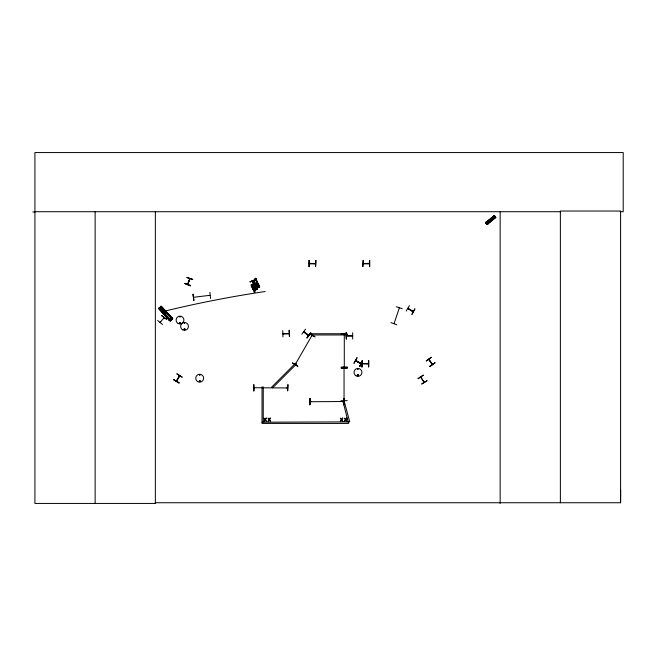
<?xml version="1.0" encoding="UTF-8"?>
<svg xmlns="http://www.w3.org/2000/svg" width="656" height="656" viewBox="0 0 656 656"><rect width="100%" height="100%" fill="white"/><g stroke="black" fill="none" stroke-linecap="round" stroke-linejoin="round"><path stroke-width="0.98" d="M262.031 422.193L349.738 421.882L344.326 401.693L343.154 402.005L348.557 423.415L262.031 423.415L262.031 387.007L263.253 387.007L263.253 422.193M355.503 360.636C369.508 368.401 352.83 359.496 356.126 360.652M620.133 211.716L623.2 211.716L623.2 152.569L34.916 152.569L34.916 503.431L155.439 503.431L155.357 502.742L620.584 502.742L620.674 490.057M254.782 283.531L255.274 283.228M176.341 381.111L176.841 380.742M179.113 376.2L179.58 375.814M408.458 308.82L407.802 308.443M412.632 311.469L413.264 311.485M344.22 367.212L344.228 367.647M344.047 400.644L344.039 399.947L344.293 400.627M179.687 316.807L180.359 316.897L179.728 316.725M179.465 322.99C181.4 321.112 179.67 325.294 179.629 322.588M183.951 329.156C185.172 331.534 185.131 327.106 183.992 329.46M184.951 329.427C184.229 327.77 183.951 330.739 184.91 329.32M200.096 381.243C199.35 379.709 199.17 382.317 200.014 381.325M200.293 381.136C198.719 382.973 199.358 379.324 200.236 380.988M303.671 331.829L308.689 335.56L303.843 331.6M303.933 331.665L308.664 335.446M357.627 369.115C358.586 367.983 358.037 370.402 357.7 368.959M357.389 375.142C358.381 377.503 358.857 373.264 357.405 375.298M187.542 284.253L189.863 278.611L187.837 284.36M187.993 283.859L187.526 284.392M189.707 279.112L189.625 278.48M256.627 282.982L251.896 284.991M344.539 334.773L344.539 334.224L344.261 334.773M344.285 367.163L344.293 367.713L344.293 334.273M344.006 400.078L344.293 400.513M160.039 322.416L160.728 322.022M163.861 318.168L164 317.553M258.612 287.377L257.742 285.048L258.677 287.361L252.913 289.575L252.043 287.23L252.322 286.155L256.857 284.483M256.824 284.532L252.404 286.221L252.043 287.23M193.545 297.275L209.863 295.331M429.073 359.816L428.999 359.193M432.402 364.293L432.165 363.932M176.366 381.029L179.326 375.749M295.249 364.375L295.758 363.965L295.454 364.572M295.725 364.096L295.446 364.515L295.479 363.949M312.166 335.626L311.666 335.995L312.01 335.388M390.919 322.621L396.823 324.753M396.273 306.713L402.226 308.689M255.496 287.771L257.414 287.861L255.832 287.353L256.758 285.877L255.381 287.32L253.396 287.172L255.036 287.664L254.2 289.099L255.487 287.705M399.356 307.812L394.076 323.605M189.904 278.579L187.805 284.351M253.429 289.239L252.831 289.255L253.429 289.239L251.683 284.442M256.463 282.744L257.062 282.523M257.136 282.72L257.201 283.433M199.957 375.109C199.506 373.649 199.252 376.175 199.99 374.871M256.799 283.613L257.414 283.63L251.535 285.803M160.097 322.293L164.139 317.832M428.811 359.308L432.23 364.49M287.607 387.975L286.943 387.983M310.149 401.513L310.714 401.792M343.154 401.767L343.719 401.513L310.149 401.734M309.279 263.417L310.017 263.696M363.178 263.417L363.809 263.417M352.682 335.798L346.54 335.733M353.969 363.211L357.028 357.733M360.628 363.129L361.046 363.399L355.609 360.406M359.578 366.294L362.637 360.816M359.824 366.425L362.563 360.775L359.849 366.442M176.956 373.863L182.253 377.225L176.94 373.887M176.612 381.185L179.728 375.822L176.53 381.218M178.998 383.006L173.701 379.635L179.014 382.981M309.378 333.896L314.872 336.922M295.257 364.408L311.977 335.446M406.212 311.018L409.418 305.63M413.173 311.428L412.616 311.379M413.1 311.797L407.901 308.476M301.826 334.183L305.589 329.164M307.041 337.979L310.69 332.879M310.911 333.043L306.967 337.922L310.936 333.059M171.126 319.8L170.986 318.996M283.007 333.617L289.157 333.642L282.949 333.863M288.509 333.387L289.14 333.355M184.295 322.891L184.713 323.433L184.385 322.867M157.694 320.497L162.524 324.499M161.655 315.643L166.714 319.357M166.739 319.333L161.712 315.577M287.533 387.967L254.118 387.729L254.618 388.008M314.913 263.417L315.544 263.417M315.421 263.696L309.279 263.63M352.6 336.036L346.499 336.036M368.434 363.965L362.219 363.67L368.475 363.703M256.791 288.394L258.653 287.303L256.972 282.523M258.128 287.5L256.619 282.949M255.446 283.884L255.373 283.31L255.036 284.04M159.916 309.706L162.221 307.574M160.695 310.55L163 308.418M164.172 309.689L161.868 311.813A1047.755 959.236 -1.3 0 1 265.163 291.51M162.909 312.945L165.205 310.813M164.074 314.208L166.378 312.076M169.1 319.628L171.405 317.496M169.051 320.341L172.118 317.496M169.141 320.431L172.208 317.594M172.749 318.595L170.101 321.063L158.58 308.599L161.22 306.139L172.7 318.644M344.539 367.212L344.047 367.713L344.047 367.081M485.629 222.819L494.386 215.627M485.743 222.958L494.46 215.717M485.834 223.065L494.542 215.824M485.916 223.163L494.64 215.947M485.973 223.237L494.747 216.07M486.112 223.384L486.596 223.819M486.621 223.999L495.362 216.808L486.711 224.114M486.793 224.213L495.477 216.939M486.818 224.245L495.624 217.12M495.649 217.152L486.982 224.442L495.797 217.325M426.261 360.939L431.328 357.233L426.285 360.972M429.934 366.499L434.977 362.76L429.918 366.474M429.762 366.245L434.994 362.793M418.003 378.528L423.251 375.101M418.151 378.742L423.382 375.289M420.767 377.282L424.047 382.309M426.9 380.636L421.644 384.055L427.056 380.865M407.917 308.254L408.45 308.558M255.938 280.62L255.045 278.529L255.692 278.242L256.143 279.226M255.045 278.529L255.938 278.702M258.456 284.261L258.792 285.139L258.136 285.426L257.8 284.548L258.456 284.261L259.653 286.877L258.997 287.164L257.48 284.089M258.366 286.024L259.03 285.754L259.653 286.877M258.71 286.918L259.366 286.631M180.138 323.4C181.089 321.981 178.744 323.129 180.031 323.367M357.692 374.806L358.119 374.756M251.428 285.089C257.021 286.09 247.878 287.164 252.347 284.794M360.915 363.596L355.56 360.628L360.972 363.678M253.618 289.583L255.004 289.083L255.266 289.993L257.185 289.255L256.865 288.402M255.241 289.936L257.185 289.255M257.029 282.621L256.406 282.933M256.939 282.654L251.191 284.688M250.084 281.818L255.947 279.604M251.273 284.589L251.773 284.474M254.717 291.6C252.322 292.691 256.496 292.141 254.897 291.559M413.149 311.707L407.893 308.533M283.458 333.912L282.892 333.617L289.083 333.576M256.84 283.892L256.627 283.515L251.666 285.786L251.314 285.188M251.404 284.917L252.896 289.435M309.411 263.384L315.487 263.63M368.885 263.384C373.239 263.327 352.912 263.646 369.451 263.696M369.32 263.696L363.309 263.663M251.986 285.401L251.896 284.761M210.609 298.505L209.887 292.281M184.393 328.771L185.082 329.173M254.979 289.025L253.913 289.116L253.323 287.525L254.028 286.475L255.824 285.786L257.037 286.098L257.628 287.689L256.775 288.337L257.111 289.247M282.736 330.632L282.941 336.897M288.993 330.337L289.378 336.594M341.259 333.912L347.532 334.191L341.259 334.183M341.022 367.081L347.286 366.966M341.268 367.885L347.532 367.844M253.683 384.703L253.757 390.976M254.118 387.729L254.618 387.688M344.015 398.487L343.736 404.76L344.047 398.487M341.022 400.668L347.286 400.668M310.214 401.734L310.78 401.726M343.088 401.734L343.654 401.734M32.8 211.962L34.916 211.954M34.916 211.716L560.372 211.716M308.927 260.391L308.96 266.656M369.451 260.391L369.533 266.656M315.552 263.696L309.411 263.696M346.065 332.772L346.417 339.045L346.097 332.772M352.682 332.772L352.698 339.045M362.202 360.677L361.882 366.942M368.82 360.677L368.787 366.942M361.85 366.942L362.161 360.677L362.112 366.942M253.134 284.556C252.207 283.187 254.823 284.433 253.036 284.54M252.913 289.575L253.659 289.599M420.939 377.085L424.17 382.382M287.008 387.975L287.623 387.729M357.864 375.708C359.521 375.035 356.536 374.65 357.971 375.675M192.79 279.267L186.78 277.472L192.7 279.53M184.648 283.458L190.568 285.516M408.04 308.295L413.206 311.493M357.069 357.758L354.051 363.252M173.668 379.701L179.145 382.743M309.534 333.617L314.987 336.717M308.697 335.552L303.769 331.895M160.909 306.418L172.397 318.931M172.298 319.021L160.769 306.549L172.249 319.062M172.151 319.152L160.408 306.885M171.774 319.497L171.068 320.153M159.375 307.861L170.904 320.325M159.318 307.91L170.855 320.374M159.219 308.008L170.708 320.505M159.072 308.14L170.609 320.604L159.023 308.181M158.916 308.287L170.47 320.735M170.306 320.882L158.768 308.418L170.265 320.923M493.501 216.365L494.829 217.972M492.902 216.849L494.239 218.464M492.016 217.579L493.345 219.194M491.229 218.227L492.558 219.842M490.344 218.956L491.672 220.572M486.539 222.097L487.867 223.712M486.071 222.031L487.843 224.188M485.998 222.089L487.777 224.237M486.695 223.106L486.514 223.639M432.468 364.392L428.852 359.365L432.271 364.547M259.03 285.754L258.374 284.302M258.136 285.426L257.718 284.589M258.538 284.778L257.882 283.269M258.259 284.196L256.75 280.825M257.234 283.556L257.611 284.483M257.8 284.548L258.997 287.164M256.972 282.99L257.316 283.859M257.669 282.908L257.054 281.531M257.013 283.195L255.807 280.424M256.398 281.809L256.709 282.515M256.463 280.145L256.84 280.924M256.184 279.481L256.594 280.333M256.357 279.768L255.709 278.283M255.701 280.046L255.282 278.989M253.667 280.538L255.561 285.573M253.446 280.62L255.315 285.663M253.364 280.653L255.241 285.688M252.716 280.891L254.561 285.934M252.675 280.907L254.495 285.967M252.388 281.014L254.282 286.041M193.135 294.282L193.782 300.514M289.312 330.321L289.608 336.585M343.711 398.487L343.785 404.76M310.042 398.487L310.083 404.76M253.946 384.703L253.987 390.968M620.584 502.742L620.584 211.035L560.372 211.035L560.372 502.742M500.151 211.716L500.151 503.431M369.771 260.391L369.771 266.656M368.557 360.677L368.557 366.942M346.327 332.772L346.368 339.045M344.047 367.147L344.047 400.578M309.189 260.391L309.189 266.656M155.349 211.716L155.349 503.431M95.136 211.716L95.136 503.431M163.975 312.305C164.73 314.995 166.116 310.509 163.975 312.305M491.016 219.235C491.41 221.056 492.508 218.12 491.016 219.235M184.672 283.376L190.461 285.803L184.672 283.376M253.487 290.87L254.905 290.46L253.487 290.87M292.592 362.965L297.873 366.368L292.592 362.973M414.854 308.951L411.87 314.47L414.846 308.943M266.049 418.134L265.245 419.438L263.95 418.134L264.975 419.791L263.917 421.447L265.213 420.119L266.533 421.447L265.491 419.766L266.525 418.134L266.049 418.134M270.116 418.134L269.313 419.438L268.017 418.134L269.042 419.791L267.984 421.447L269.288 420.119L270.6 421.447L269.559 419.766L270.592 418.134L270.116 418.134M342.416 418.134L341.612 419.438L340.316 418.134L341.341 419.791L340.284 421.447L341.579 420.119L342.891 421.447L341.858 419.766L342.891 418.134L342.416 418.134M346.483 418.134L345.679 419.438L344.384 418.134L345.409 419.791L344.351 421.447L345.646 420.119L346.967 421.447L345.925 419.766L346.958 418.134L346.483 418.134M295.471 363.285L271.822 386.933L272.683 387.794L296.332 364.146L295.471 363.285M494.28 215.504L485.571 222.745L487.088 224.565L495.829 217.366L494.28 215.504M256.078 286.467L254.282 287.156L254.872 288.747L256.668 288.058L256.078 286.467M256.611 288.886L255.561 289.616L256.611 288.886M255.856 279.358L250.1 281.859L255.856 279.358M193.176 294.273L193.766 300.514L193.176 294.273M347.532 367.754L341.268 368.147L347.532 367.754M287.951 384.695L287.64 390.968L287.918 384.695M310.132 398.487L309.821 404.76L310.132 398.487M315.897 260.391L315.593 266.656L315.864 260.391M363.178 260.391L362.858 266.656L363.162 260.391M344.941 333.748L311.502 333.748L311.502 334.97L344.941 334.97L344.941 333.748M172.594 318.742L161.056 306.286L172.577 318.759M355.987 375.798A3.969 3.969 0 0 0 361.94 372.37A3.969 3.969 0 0 0 355.987 368.934A3.969 3.969 0 0 0 355.987 375.798M197.71 381.636A3.969 3.969 0 0 0 203.655 378.2A3.969 3.969 0 0 0 197.71 374.773A3.969 3.969 0 0 0 197.71 381.636M178.071 323.449A3.911 3.911 0 0 0 183.934 320.062A3.911 3.911 0 0 0 178.071 316.676A3.911 3.911 0 0 0 178.071 323.449M182.581 329.771A3.911 3.911 0 0 0 188.452 326.385A3.911 3.911 0 0 0 182.581 322.998A3.911 3.911 0 0 0 182.581 329.771"/></g></svg>
